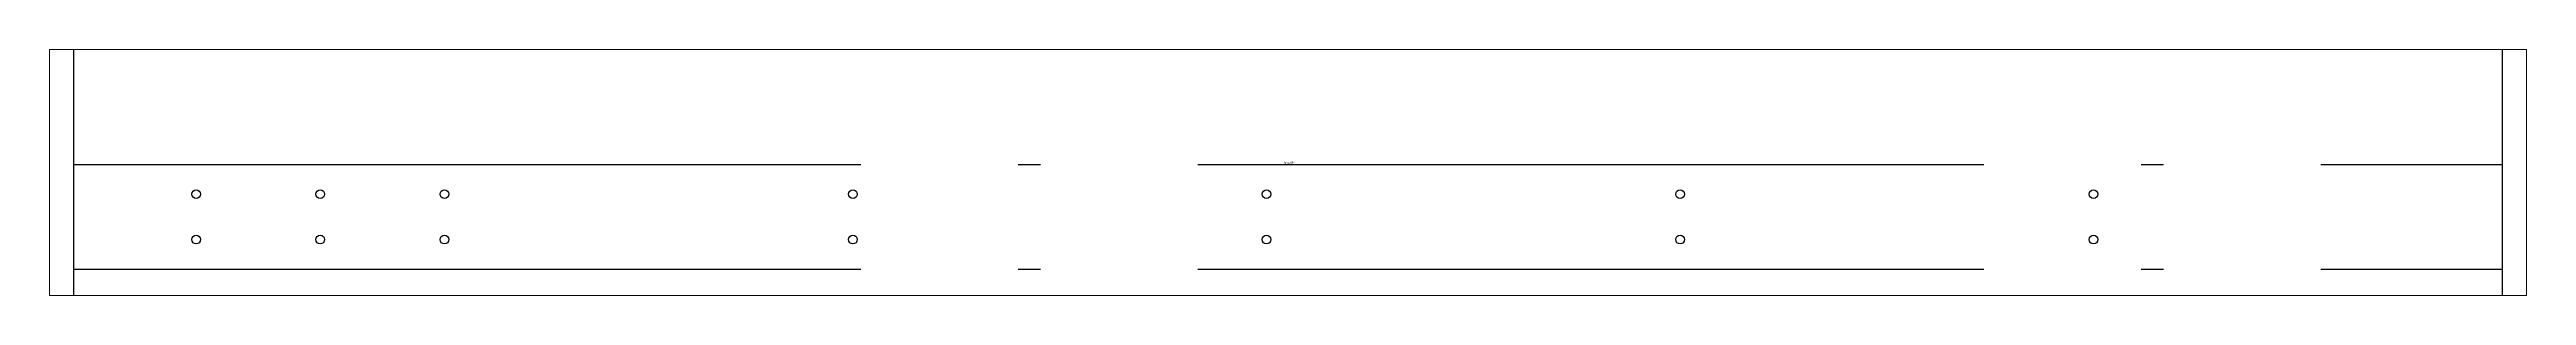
# Paper-space layout 'Layout1' of a CAD drawing. Header units: millimetres. Extents: x 0 to 257, y 85 to 110.
# The model-space entities are those that its viewports show. They can reach past a viewport. Long polylines and large blocks are cut down to what shows.
import ezdxf

# ---------------------------------------------------------------- set-up
doc = ezdxf.new("R2010")
doc.units = ezdxf.units.MM
doc.header["$LTSCALE"] = 25
doc.linetypes.add('DASHDOT', pattern=[1, 0.7, -0.14, 0.02, -0.14])
for name, color, linetype in [('3_Pezzi', 7, 'Continuous'), ('5_Bulloni', 7, 'Continuous'), ('98_Cartiglio', 7, 'Continuous')]:
    doc.layers.add(name, color=color, linetype=linetype)
doc.styles.add('SHX_Style', font='MONOTXT')

msp = doc.modelspace()

# ---------------------------------------------------------------- linework, layer by layer
at = {"layer": '3_Pezzi', "color": 3, "linetype": 'Continuous'}
for p, q in [((0, 9.6), (0, 150.1)), ((0, 150.1), (2936, 150.1)), ((2936, 150.1), (2936, 9.6)), ((0, -116.8), (0, 9.6)), ((2936, 9.6), (2936, -116.8)), ((0, -150.1), (0, -116.8)), ((2936, -116.8), (2936, -150.1)), ((2936, -150.1), (0, -150.1))]:
    msp.add_line(p, q, dxfattribs=at)
at = {"layer": '5_Bulloni', "color": 2, "linetype": 'Continuous'}
for centre in [(148, -26.2), (298, -26.2), (448, -26.2), (942, -26.2), (1442, -26.2), (1942, -26.2), (2442, -26.2), (148, -81.1), (298, -81.1), (448, -81.1), (942, -81.1), (1442, -81.1), (1942, -81.1), (2442, -81.1)]:
    msp.add_circle(centre, 5.25, dxfattribs=at)
at = {"layer": '98_Cartiglio', "color": 1, "linetype": 'DASHDOT', "ltscale": 0.4}
for p, q in [((1, 9.6), (2935, 9.6)), ((1, -116.8), (2935, -116.8))]:
    msp.add_line(p, q, dxfattribs=at)

# ---------------------------------------------------------------- texts
at = {"layer": '98_Cartiglio', "color": 2, "linetype": 'Continuous', "style": 'SHX_Style', "width": 0.8}
msp.add_text('Ang=90°', height=2.5, dxfattribs=at).set_placement((1463, 10.6))

psp = doc.layouts.get("Layout1")

# ---------------------------------------------------------------- viewports
at = {"layer": '0'}
psp.add_viewport(center=(128.5, 97.5), size=(257, 25.49083), view_center_point=(1468, 0), view_height=297.03451, dxfattribs=at)

doc.saveas('drawing.dxf')
